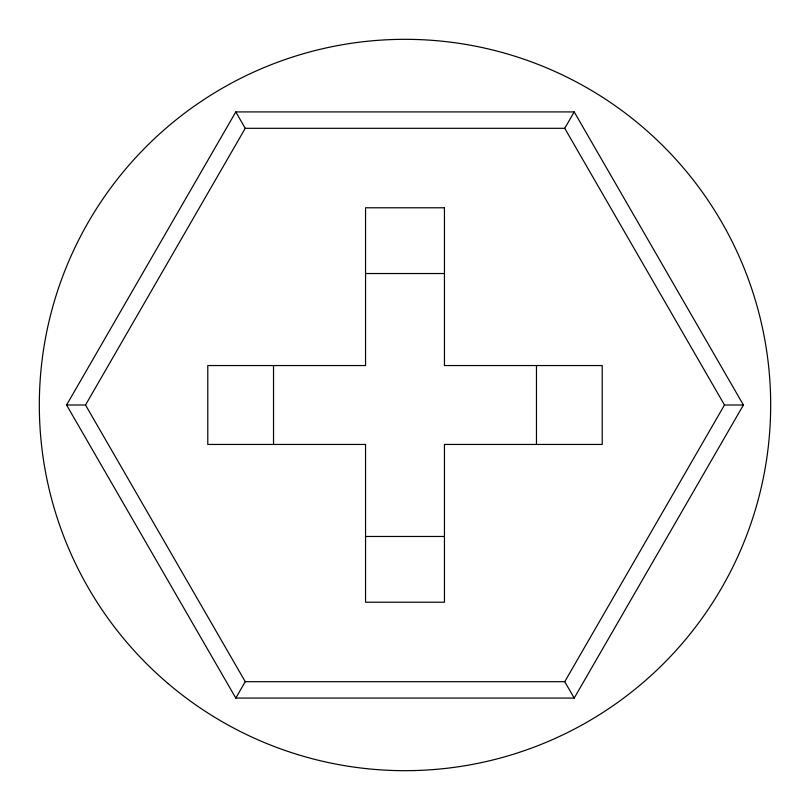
<?xml version="1.0" encoding="UTF-8"?>
<svg xmlns="http://www.w3.org/2000/svg" width="810" height="810" viewBox="0 0 810 810"><rect width="100%" height="100%" fill="white"/><g stroke="black" fill="none" stroke-linecap="round" stroke-linejoin="round"><path stroke-width="1.21" d="M66.582 405L235.791 111.922L574.209 111.922L743.418 405L574.209 698.078L235.791 698.078L66.582 405L85.516 405L245.258 681.686L564.742 681.686L724.484 405L564.742 128.314L245.258 128.314L85.516 405M235.791 698.078L245.258 681.686M564.742 128.314L574.209 111.922M365.553 273.527L444.447 273.527M724.484 405L743.418 405M365.553 536.473L444.447 536.473M235.791 111.922L245.258 128.314M564.742 681.686L574.209 698.078M536.473 365.553L536.473 444.447M273.527 365.553L273.527 444.447M444.447 207.785L365.553 207.785L365.553 365.553L207.785 365.553L207.785 444.447L365.553 444.447L365.553 602.215L444.447 602.215L444.447 444.447L602.215 444.447L602.215 365.553L444.447 365.553L444.447 207.785M167.964 683.448A365.675 365.675 0 0 0 764.66 471.055A365.675 365.675 0 0 0 282.376 60.497A365.675 365.675 0 0 0 167.964 683.448"/></g></svg>
